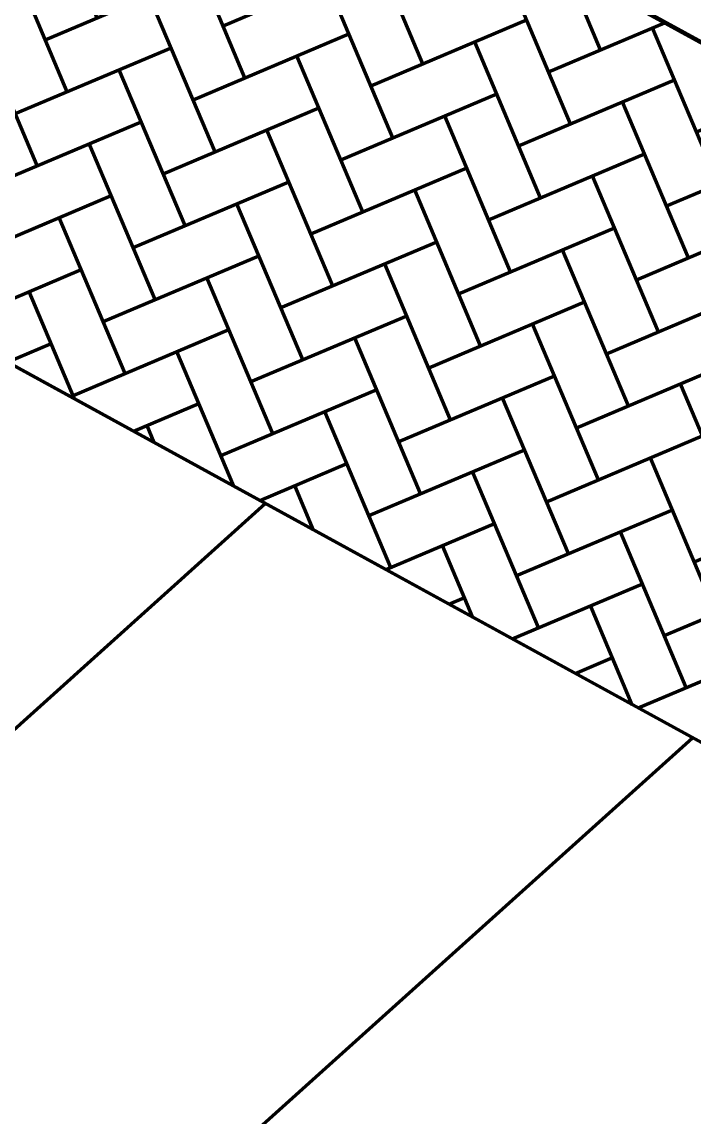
# Model space of a CAD drawing. Header units: millimetres. Extents: x 111 to 1506, y 14 to 566.
# Drawn here: x 211.337 to 213.53, y 121.138 to 124.708 of the extents above; entities that cross this region are included whole.
import ezdxf

# ---------------------------------------------------------------- set-up
doc = ezdxf.new("R2010")
doc.units = ezdxf.units.MM
doc.layers.add('G', color=254, linetype='Continuous', lineweight=5)

msp = doc.modelspace()

# ---------------------------------------------------------------- hatches: boundary and pattern name
at = {"layer": 'G', "lineweight": 100, "ltscale": 1000}
h = msp.add_hatch(dxfattribs=at)
h.set_pattern_fill('AR-HBONE', color=256, scale=0.046, angle=-22.08523, style=0)
h.set_pattern_definition([(22.914772, (797.12783, 1599.99595), (0.097837146, 0.241122153), [0.552, -0.184]), (112.914772, (797.29731, 1600.0676), (0.097837146, 0.241122153), [0.552, -0.184])])
h.paths.add_polyline_path([(226.21222, 117.70512), (225.58665, 115.76739), (209.42328, 124.62156), (210.26501, 126.44088)])

# ---------------------------------------------------------------- linework, layer by layer
at = {"lineweight": 211, "ltscale": 1000}
for p, q in [((210.26501, 126.44088), (226.21222, 117.70512)), ((209.42328, 124.62156), (225.58665, 115.76739))]:
    msp.add_line(p, q, dxfattribs=at)
at = {"lineweight": 100, "ltscale": 1000}
for p, q in [((207.41721, 118.89849), (212.13054, 123.13854)), ((206.9793, 116.48693), (213.52453, 122.37493))]:
    msp.add_line(p, q, dxfattribs=at)
for points in [[(226.21899, 117.72471), (210.26501, 126.44088), (221.19856, 150.07294), (235.50409, 146.48343), (226.21899, 117.72471)], [(210.26052, 126.43118), (210.26501, 126.44088), (226.21222, 117.70512)], [(225.72458, 115.71718), (218.21115, 93.87621), (203.07053, 96.74537), (204.83928, 105.65331), (205.02732, 106.60034), (205.09306, 106.93146), (205.39025, 108.42818), (205.61838, 109.61552), (205.62655, 109.67845), (207.96081, 121.46054), (209.42328, 124.62156), (225.58665, 115.76739)], [(225.58665, 115.76739), (225.58665, 115.76739), (209.42328, 124.62156)]]:
    msp.add_lwpolyline(points, dxfattribs=at)

doc.saveas('drawing.dxf')
